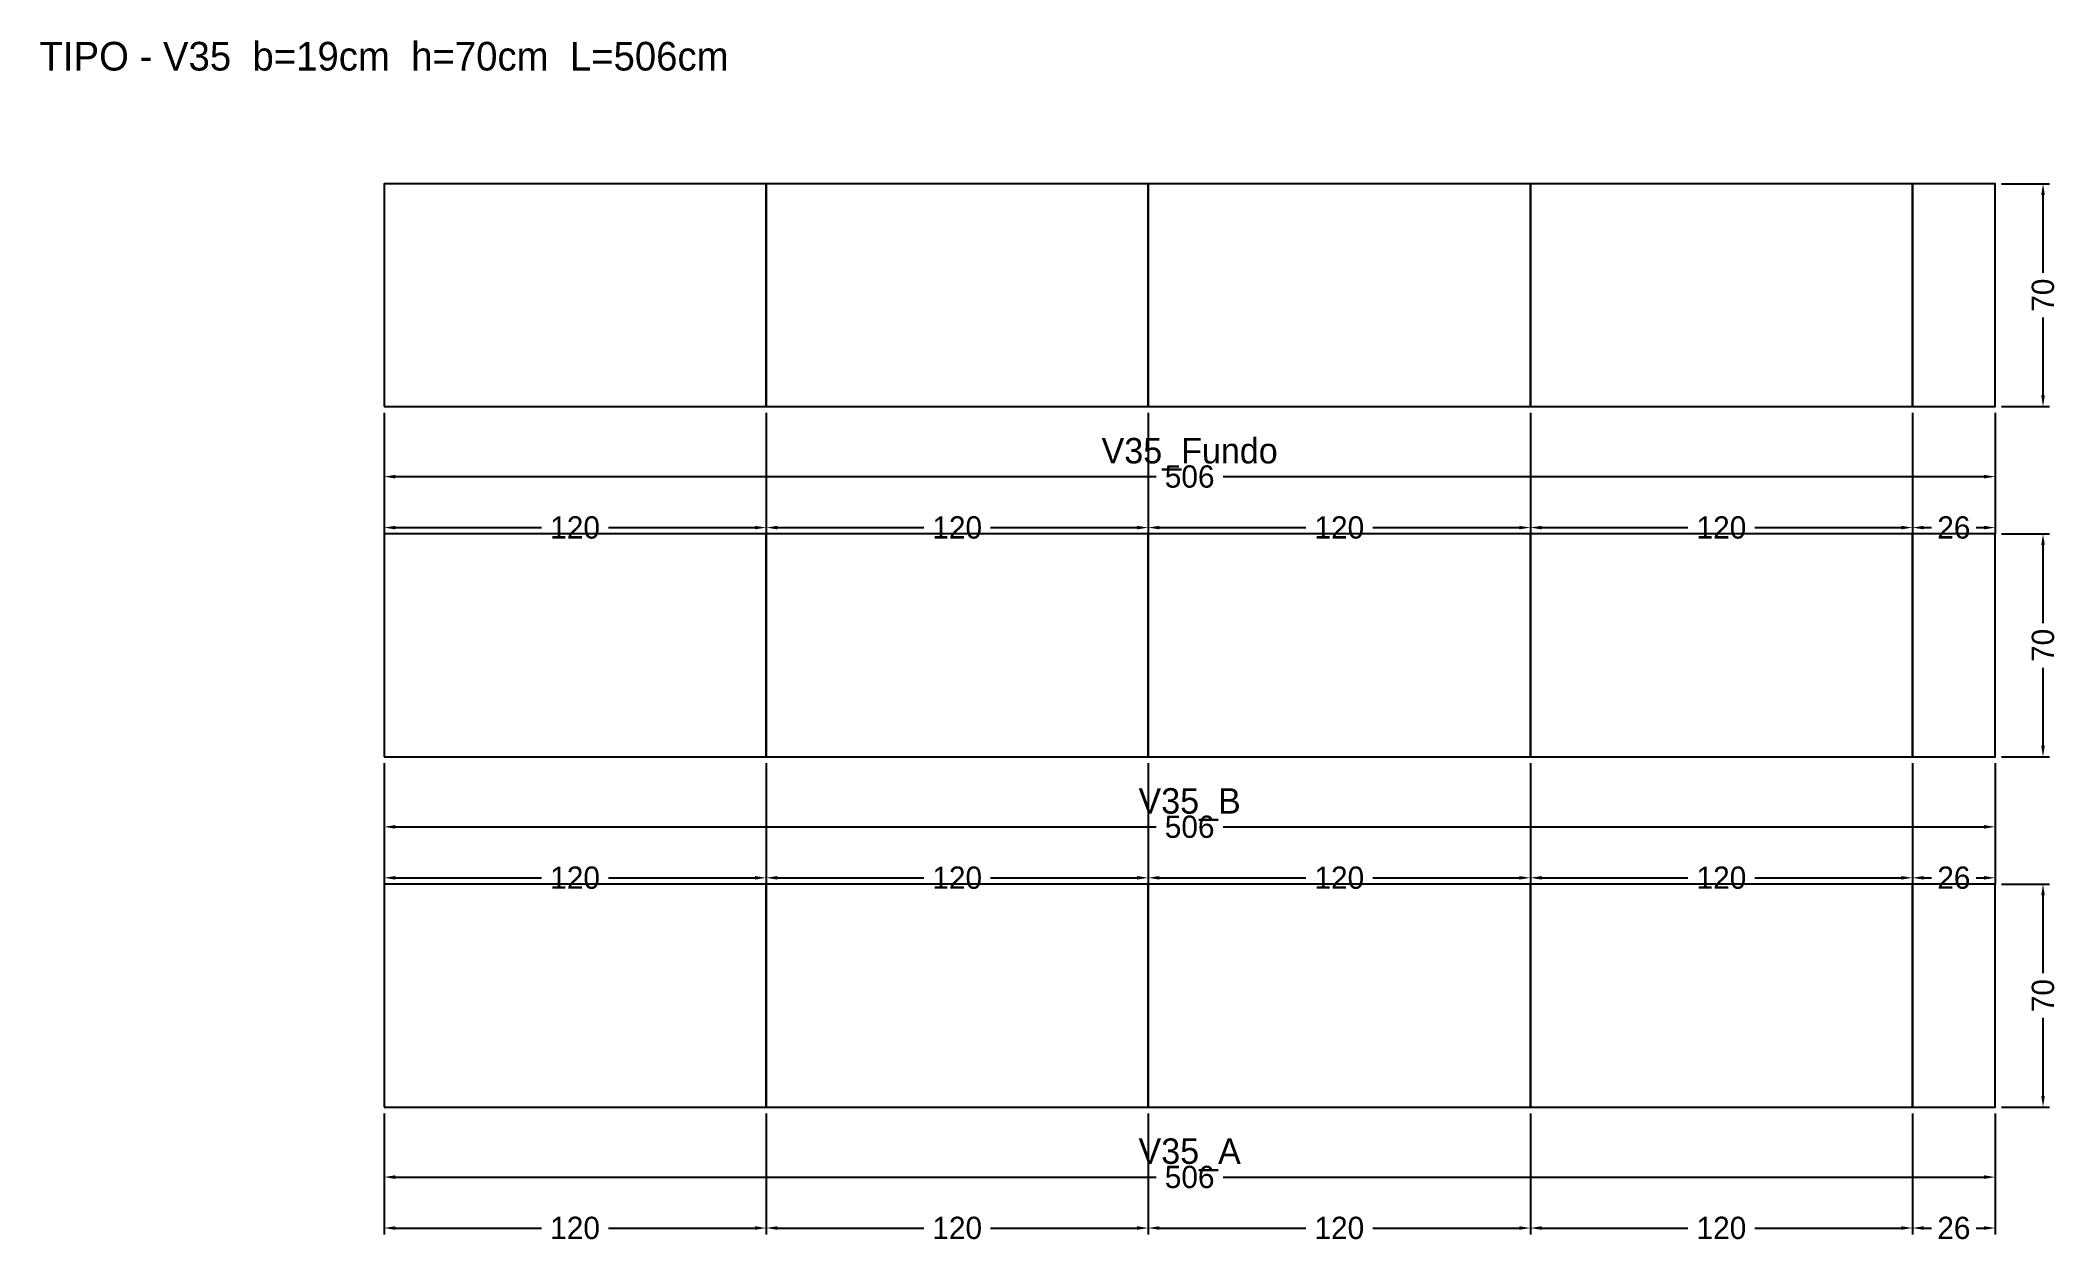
# Model space of a CAD drawing. Header units: metres. Extents: x -108 to 526, y -43 to 335.
import ezdxf

# ---------------------------------------------------------------- set-up
doc = ezdxf.new("R2010")
doc.units = ezdxf.units.M
for name, color, linetype in [('COTA', 3, 'Continuous'), ('NOMENCLATURA', 2, 'Continuous'), ('Paineis', 7, 'Continuous'), ('Texto Secao', 2, 'Continuous')]:
    doc.layers.add(name, color=color, linetype=linetype)
doc.dimstyles.new('COTA_VIG', dxfattribs={"dimtxt": 7, "dimasz": 3.5, "dimexe": 2, "dimexo": 2, "dimgap": 1.5, "dimtad": 1, "dimdec": 1, "dimcen": 2.5, "dimclrd": 3, "dimclre": 3, "dimclrt": 3, "dimazin": 3, "dimtfac": 1, "dimtmove": 0, "dimatfit": 3})

# ---------------------------------------------------------------- blocks, each defined once
blk = doc.blocks.new('_CLOSEDFILLED')
at = {"color": 0, "linetype": 'BYBLOCK'}
blk.add_solid([(-1, 0.16), (0, 0), (-1, -0.16)], dxfattribs=at)
blk = doc.blocks.new('*D1')
at = {"color": 3}
for p, q in [((0, -2), (0, -24)), ((506, -2), (506, -24)), ((3.5, -22), (242.5, -22)), ((263.5, -22), (502.5, -22))]:
    blk.add_line(p, q, dxfattribs=at)
at = {"layer": 'Defpoints'}
for p in [(0, 0), (506, 0), (0, -22)]:
    blk.add_point(p, dxfattribs=at)
at = {"layer": 'COTA', "color": 3, "xscale": 3.5, "yscale": 3.5, "rotation": 180}
blk.add_blockref('_CLOSEDFILLED', (0, -22), dxfattribs=at)
at = {"layer": 'COTA', "color": 3, "xscale": 3.5, "yscale": 3.5}
blk.add_blockref('_CLOSEDFILLED', (506, -22), dxfattribs=at)
at = {"layer": 'COTA', "color": 3, "insert": (253, -22), "char_height": 7, "attachment_point": 5}
blk.add_mtext('506', dxfattribs=at)
blk = doc.blocks.new('*D2')
at = {"color": 3}
for p, q in [((0, -2), (0, -40)), ((120, -2), (120, -40)), ((3.5, -38), (49.5, -38)), ((70.5, -38), (116.5, -38))]:
    blk.add_line(p, q, dxfattribs=at)
at = {"layer": 'Defpoints'}
for p in [(0, 0), (120, 0), (0, -38)]:
    blk.add_point(p, dxfattribs=at)
at = {"layer": 'COTA', "color": 3, "xscale": 3.5, "yscale": 3.5, "rotation": 180}
blk.add_blockref('_CLOSEDFILLED', (0, -38), dxfattribs=at)
at = {"layer": 'COTA', "color": 3, "xscale": 3.5, "yscale": 3.5}
blk.add_blockref('_CLOSEDFILLED', (120, -38), dxfattribs=at)
at = {"layer": 'COTA', "color": 3, "insert": (60, -38), "char_height": 7, "attachment_point": 5}
blk.add_mtext('120', dxfattribs=at)
blk = doc.blocks.new('*D3')
at = {"color": 3}
for p, q in [((120, -2), (120, -40)), ((240, -2), (240, -40)), ((123.5, -38), (169.5, -38)), ((190.5, -38), (236.5, -38))]:
    blk.add_line(p, q, dxfattribs=at)
at = {"layer": 'Defpoints'}
for p in [(120, 0), (240, 0), (120, -38)]:
    blk.add_point(p, dxfattribs=at)
at = {"layer": 'COTA', "color": 3, "xscale": 3.5, "yscale": 3.5, "rotation": 180}
blk.add_blockref('_CLOSEDFILLED', (120, -38), dxfattribs=at)
at = {"layer": 'COTA', "color": 3, "xscale": 3.5, "yscale": 3.5}
blk.add_blockref('_CLOSEDFILLED', (240, -38), dxfattribs=at)
at = {"layer": 'COTA', "color": 3, "insert": (180, -38), "char_height": 7, "attachment_point": 5}
blk.add_mtext('120', dxfattribs=at)
blk = doc.blocks.new('*D4')
at = {"color": 3}
for p, q in [((240, -2), (240, -40)), ((360, -2), (360, -40)), ((243.5, -38), (289.5, -38)), ((310.5, -38), (356.5, -38))]:
    blk.add_line(p, q, dxfattribs=at)
at = {"layer": 'Defpoints'}
for p in [(240, 0), (360, 0), (240, -38)]:
    blk.add_point(p, dxfattribs=at)
at = {"layer": 'COTA', "color": 3, "xscale": 3.5, "yscale": 3.5, "rotation": 180}
blk.add_blockref('_CLOSEDFILLED', (240, -38), dxfattribs=at)
at = {"layer": 'COTA', "color": 3, "xscale": 3.5, "yscale": 3.5}
blk.add_blockref('_CLOSEDFILLED', (360, -38), dxfattribs=at)
at = {"layer": 'COTA', "color": 3, "insert": (300, -38), "char_height": 7, "attachment_point": 5}
blk.add_mtext('120', dxfattribs=at)
blk = doc.blocks.new('*D5')
at = {"color": 3}
for p, q in [((360, -2), (360, -40)), ((480, -2), (480, -40)), ((363.5, -38), (409.5, -38)), ((430.5, -38), (476.5, -38))]:
    blk.add_line(p, q, dxfattribs=at)
at = {"layer": 'Defpoints'}
for p in [(360, 0), (480, 0), (360, -38)]:
    blk.add_point(p, dxfattribs=at)
at = {"layer": 'COTA', "color": 3, "xscale": 3.5, "yscale": 3.5, "rotation": 180}
blk.add_blockref('_CLOSEDFILLED', (360, -38), dxfattribs=at)
at = {"layer": 'COTA', "color": 3, "xscale": 3.5, "yscale": 3.5}
blk.add_blockref('_CLOSEDFILLED', (480, -38), dxfattribs=at)
at = {"layer": 'COTA', "color": 3, "insert": (420, -38), "char_height": 7, "attachment_point": 5}
blk.add_mtext('120', dxfattribs=at)
blk = doc.blocks.new('*D6')
at = {"color": 3}
for p, q in [((480, -2), (480, -40)), ((506, -2), (506, -40)), ((483.5, -38), (486, -38)), ((500, -38), (502.5, -38))]:
    blk.add_line(p, q, dxfattribs=at)
at = {"layer": 'Defpoints'}
for p in [(480, 0), (506, 0), (480, -38)]:
    blk.add_point(p, dxfattribs=at)
at = {"layer": 'COTA', "color": 3, "xscale": 3.5, "yscale": 3.5, "rotation": 180}
blk.add_blockref('_CLOSEDFILLED', (480, -38), dxfattribs=at)
at = {"layer": 'COTA', "color": 3, "xscale": 3.5, "yscale": 3.5}
blk.add_blockref('_CLOSEDFILLED', (506, -38), dxfattribs=at)
at = {"layer": 'COTA', "color": 3, "insert": (493, -38), "char_height": 7, "attachment_point": 5}
blk.add_mtext('26', dxfattribs=at)
blk = doc.blocks.new('*D7')
at = {"color": 3}
for p, q in [((508, 70), (523, 70)), ((521, 42), (521, 66.5)), ((521, 3.5), (521, 28)), ((508, 0), (523, 0))]:
    blk.add_line(p, q, dxfattribs=at)
at = {"layer": 'Defpoints'}
for p in [(506, 70), (506, 0), (521, 0)]:
    blk.add_point(p, dxfattribs=at)
at = {"layer": 'COTA', "color": 3, "xscale": 3.5, "yscale": 3.5}
for p, rotation in [((521, 70), 90), ((521, 0), 270)]:
    blk.add_blockref('_CLOSEDFILLED', p, dxfattribs=dict(at, rotation=rotation))
at = {"layer": 'COTA', "color": 3, "insert": (521, 35), "char_height": 7, "attachment_point": 5, "rotation": 90}
blk.add_mtext('70', dxfattribs=at)
blk = doc.blocks.new('*D8')
at = {"color": 3}
for p, q in [((0, 108), (0, 86)), ((506, 108), (506, 86)), ((3.5, 88), (242.5, 88)), ((263.5, 88), (502.5, 88))]:
    blk.add_line(p, q, dxfattribs=at)
at = {"layer": 'Defpoints'}
for p in [(0, 110), (506, 110), (0, 88)]:
    blk.add_point(p, dxfattribs=at)
at = {"layer": 'COTA', "color": 3, "xscale": 3.5, "yscale": 3.5, "rotation": 180}
blk.add_blockref('_CLOSEDFILLED', (0, 88), dxfattribs=at)
at = {"layer": 'COTA', "color": 3, "xscale": 3.5, "yscale": 3.5}
blk.add_blockref('_CLOSEDFILLED', (506, 88), dxfattribs=at)
at = {"layer": 'COTA', "color": 3, "insert": (253, 88), "char_height": 7, "attachment_point": 5}
blk.add_mtext('506', dxfattribs=at)
blk = doc.blocks.new('*D9')
at = {"color": 3}
for p, q in [((0, 108), (0, 70)), ((120, 108), (120, 70)), ((3.5, 72), (49.5, 72)), ((70.5, 72), (116.5, 72))]:
    blk.add_line(p, q, dxfattribs=at)
at = {"layer": 'Defpoints'}
for p in [(0, 110), (120, 110), (0, 72)]:
    blk.add_point(p, dxfattribs=at)
at = {"layer": 'COTA', "color": 3, "xscale": 3.5, "yscale": 3.5, "rotation": 180}
blk.add_blockref('_CLOSEDFILLED', (0, 72), dxfattribs=at)
at = {"layer": 'COTA', "color": 3, "xscale": 3.5, "yscale": 3.5}
blk.add_blockref('_CLOSEDFILLED', (120, 72), dxfattribs=at)
at = {"layer": 'COTA', "color": 3, "insert": (60, 72), "char_height": 7, "attachment_point": 5}
blk.add_mtext('120', dxfattribs=at)
blk = doc.blocks.new('*D10')
at = {"color": 3}
for p, q in [((120, 108), (120, 70)), ((240, 108), (240, 70)), ((123.5, 72), (169.5, 72)), ((190.5, 72), (236.5, 72))]:
    blk.add_line(p, q, dxfattribs=at)
at = {"layer": 'Defpoints'}
for p in [(120, 110), (240, 110), (120, 72)]:
    blk.add_point(p, dxfattribs=at)
at = {"layer": 'COTA', "color": 3, "xscale": 3.5, "yscale": 3.5, "rotation": 180}
blk.add_blockref('_CLOSEDFILLED', (120, 72), dxfattribs=at)
at = {"layer": 'COTA', "color": 3, "xscale": 3.5, "yscale": 3.5}
blk.add_blockref('_CLOSEDFILLED', (240, 72), dxfattribs=at)
at = {"layer": 'COTA', "color": 3, "insert": (180, 72), "char_height": 7, "attachment_point": 5}
blk.add_mtext('120', dxfattribs=at)
blk = doc.blocks.new('*D11')
at = {"color": 3}
for p, q in [((240, 108), (240, 70)), ((360, 108), (360, 70)), ((243.5, 72), (289.5, 72)), ((310.5, 72), (356.5, 72))]:
    blk.add_line(p, q, dxfattribs=at)
at = {"layer": 'Defpoints'}
for p in [(240, 110), (360, 110), (240, 72)]:
    blk.add_point(p, dxfattribs=at)
at = {"layer": 'COTA', "color": 3, "xscale": 3.5, "yscale": 3.5, "rotation": 180}
blk.add_blockref('_CLOSEDFILLED', (240, 72), dxfattribs=at)
at = {"layer": 'COTA', "color": 3, "xscale": 3.5, "yscale": 3.5}
blk.add_blockref('_CLOSEDFILLED', (360, 72), dxfattribs=at)
at = {"layer": 'COTA', "color": 3, "insert": (300, 72), "char_height": 7, "attachment_point": 5}
blk.add_mtext('120', dxfattribs=at)
blk = doc.blocks.new('*D12')
at = {"color": 3}
for p, q in [((360, 108), (360, 70)), ((480, 108), (480, 70)), ((363.5, 72), (409.5, 72)), ((430.5, 72), (476.5, 72))]:
    blk.add_line(p, q, dxfattribs=at)
at = {"layer": 'Defpoints'}
for p in [(360, 110), (480, 110), (360, 72)]:
    blk.add_point(p, dxfattribs=at)
at = {"layer": 'COTA', "color": 3, "xscale": 3.5, "yscale": 3.5, "rotation": 180}
blk.add_blockref('_CLOSEDFILLED', (360, 72), dxfattribs=at)
at = {"layer": 'COTA', "color": 3, "xscale": 3.5, "yscale": 3.5}
blk.add_blockref('_CLOSEDFILLED', (480, 72), dxfattribs=at)
at = {"layer": 'COTA', "color": 3, "insert": (420, 72), "char_height": 7, "attachment_point": 5}
blk.add_mtext('120', dxfattribs=at)
blk = doc.blocks.new('*D13')
at = {"color": 3}
for p, q in [((480, 108), (480, 70)), ((506, 108), (506, 70)), ((483.5, 72), (486, 72)), ((500, 72), (502.5, 72))]:
    blk.add_line(p, q, dxfattribs=at)
at = {"layer": 'Defpoints'}
for p in [(480, 110), (506, 110), (480, 72)]:
    blk.add_point(p, dxfattribs=at)
at = {"layer": 'COTA', "color": 3, "xscale": 3.5, "yscale": 3.5, "rotation": 180}
blk.add_blockref('_CLOSEDFILLED', (480, 72), dxfattribs=at)
at = {"layer": 'COTA', "color": 3, "xscale": 3.5, "yscale": 3.5}
blk.add_blockref('_CLOSEDFILLED', (506, 72), dxfattribs=at)
at = {"layer": 'COTA', "color": 3, "insert": (493, 72), "char_height": 7, "attachment_point": 5}
blk.add_mtext('26', dxfattribs=at)
blk = doc.blocks.new('*D14')
at = {"color": 3}
for p, q in [((508, 180), (523, 180)), ((521, 152), (521, 176.5)), ((521, 113.5), (521, 138)), ((508, 110), (523, 110))]:
    blk.add_line(p, q, dxfattribs=at)
at = {"layer": 'Defpoints'}
for p in [(506, 180), (506, 110), (521, 110)]:
    blk.add_point(p, dxfattribs=at)
at = {"layer": 'COTA', "color": 3, "xscale": 3.5, "yscale": 3.5}
for p, rotation in [((521, 180), 90), ((521, 110), 270)]:
    blk.add_blockref('_CLOSEDFILLED', p, dxfattribs=dict(at, rotation=rotation))
at = {"layer": 'COTA', "color": 3, "insert": (521, 145), "char_height": 7, "attachment_point": 5, "rotation": 90}
blk.add_mtext('70', dxfattribs=at)
blk = doc.blocks.new('*D15')
at = {"color": 3}
for p, q in [((0, 218), (0, 196)), ((506, 218), (506, 196)), ((3.5, 198), (242.5, 198)), ((263.5, 198), (502.5, 198))]:
    blk.add_line(p, q, dxfattribs=at)
at = {"layer": 'Defpoints'}
for p in [(0, 220), (506, 220), (0, 198)]:
    blk.add_point(p, dxfattribs=at)
at = {"layer": 'COTA', "color": 3, "xscale": 3.5, "yscale": 3.5, "rotation": 180}
blk.add_blockref('_CLOSEDFILLED', (0, 198), dxfattribs=at)
at = {"layer": 'COTA', "color": 3, "xscale": 3.5, "yscale": 3.5}
blk.add_blockref('_CLOSEDFILLED', (506, 198), dxfattribs=at)
at = {"layer": 'COTA', "color": 3, "insert": (253, 198), "char_height": 7, "attachment_point": 5}
blk.add_mtext('506', dxfattribs=at)
blk = doc.blocks.new('*D16')
at = {"color": 3}
for p, q in [((0, 218), (0, 180)), ((120, 218), (120, 180)), ((3.5, 182), (49.5, 182)), ((70.5, 182), (116.5, 182))]:
    blk.add_line(p, q, dxfattribs=at)
at = {"layer": 'Defpoints'}
for p in [(0, 220), (120, 220), (0, 182)]:
    blk.add_point(p, dxfattribs=at)
at = {"layer": 'COTA', "color": 3, "xscale": 3.5, "yscale": 3.5, "rotation": 180}
blk.add_blockref('_CLOSEDFILLED', (0, 182), dxfattribs=at)
at = {"layer": 'COTA', "color": 3, "xscale": 3.5, "yscale": 3.5}
blk.add_blockref('_CLOSEDFILLED', (120, 182), dxfattribs=at)
at = {"layer": 'COTA', "color": 3, "insert": (60, 182), "char_height": 7, "attachment_point": 5}
blk.add_mtext('120', dxfattribs=at)
blk = doc.blocks.new('*D17')
at = {"color": 3}
for p, q in [((120, 218), (120, 180)), ((240, 218), (240, 180)), ((123.5, 182), (169.5, 182)), ((190.5, 182), (236.5, 182))]:
    blk.add_line(p, q, dxfattribs=at)
at = {"layer": 'Defpoints'}
for p in [(120, 220), (240, 220), (120, 182)]:
    blk.add_point(p, dxfattribs=at)
at = {"layer": 'COTA', "color": 3, "xscale": 3.5, "yscale": 3.5, "rotation": 180}
blk.add_blockref('_CLOSEDFILLED', (120, 182), dxfattribs=at)
at = {"layer": 'COTA', "color": 3, "xscale": 3.5, "yscale": 3.5}
blk.add_blockref('_CLOSEDFILLED', (240, 182), dxfattribs=at)
at = {"layer": 'COTA', "color": 3, "insert": (180, 182), "char_height": 7, "attachment_point": 5}
blk.add_mtext('120', dxfattribs=at)
blk = doc.blocks.new('*D18')
at = {"color": 3}
for p, q in [((240, 218), (240, 180)), ((360, 218), (360, 180)), ((243.5, 182), (289.5, 182)), ((310.5, 182), (356.5, 182))]:
    blk.add_line(p, q, dxfattribs=at)
at = {"layer": 'Defpoints'}
for p in [(240, 220), (360, 220), (240, 182)]:
    blk.add_point(p, dxfattribs=at)
at = {"layer": 'COTA', "color": 3, "xscale": 3.5, "yscale": 3.5, "rotation": 180}
blk.add_blockref('_CLOSEDFILLED', (240, 182), dxfattribs=at)
at = {"layer": 'COTA', "color": 3, "xscale": 3.5, "yscale": 3.5}
blk.add_blockref('_CLOSEDFILLED', (360, 182), dxfattribs=at)
at = {"layer": 'COTA', "color": 3, "insert": (300, 182), "char_height": 7, "attachment_point": 5}
blk.add_mtext('120', dxfattribs=at)
blk = doc.blocks.new('*D19')
at = {"color": 3}
for p, q in [((360, 218), (360, 180)), ((480, 218), (480, 180)), ((363.5, 182), (409.5, 182)), ((430.5, 182), (476.5, 182))]:
    blk.add_line(p, q, dxfattribs=at)
at = {"layer": 'Defpoints'}
for p in [(360, 220), (480, 220), (360, 182)]:
    blk.add_point(p, dxfattribs=at)
at = {"layer": 'COTA', "color": 3, "xscale": 3.5, "yscale": 3.5, "rotation": 180}
blk.add_blockref('_CLOSEDFILLED', (360, 182), dxfattribs=at)
at = {"layer": 'COTA', "color": 3, "xscale": 3.5, "yscale": 3.5}
blk.add_blockref('_CLOSEDFILLED', (480, 182), dxfattribs=at)
at = {"layer": 'COTA', "color": 3, "insert": (420, 182), "char_height": 7, "attachment_point": 5}
blk.add_mtext('120', dxfattribs=at)
blk = doc.blocks.new('*D20')
at = {"color": 3}
for p, q in [((480, 218), (480, 180)), ((506, 218), (506, 180)), ((483.5, 182), (486, 182)), ((500, 182), (502.5, 182))]:
    blk.add_line(p, q, dxfattribs=at)
at = {"layer": 'Defpoints'}
for p in [(480, 220), (506, 220), (480, 182)]:
    blk.add_point(p, dxfattribs=at)
at = {"layer": 'COTA', "color": 3, "xscale": 3.5, "yscale": 3.5, "rotation": 180}
blk.add_blockref('_CLOSEDFILLED', (480, 182), dxfattribs=at)
at = {"layer": 'COTA', "color": 3, "xscale": 3.5, "yscale": 3.5}
blk.add_blockref('_CLOSEDFILLED', (506, 182), dxfattribs=at)
at = {"layer": 'COTA', "color": 3, "insert": (493, 182), "char_height": 7, "attachment_point": 5}
blk.add_mtext('26', dxfattribs=at)
blk = doc.blocks.new('*D21')
at = {"color": 3}
for p, q in [((508, 290), (523, 290)), ((521, 262), (521, 286.5)), ((521, 223.5), (521, 248)), ((508, 220), (523, 220))]:
    blk.add_line(p, q, dxfattribs=at)
at = {"layer": 'Defpoints'}
for p in [(506, 290), (506, 220), (521, 220)]:
    blk.add_point(p, dxfattribs=at)
at = {"layer": 'COTA', "color": 3, "xscale": 3.5, "yscale": 3.5}
for p, rotation in [((521, 290), 90), ((521, 220), 270)]:
    blk.add_blockref('_CLOSEDFILLED', p, dxfattribs=dict(at, rotation=rotation))
at = {"layer": 'COTA', "color": 3, "insert": (521, 255), "char_height": 7, "attachment_point": 5, "rotation": 90}
blk.add_mtext('70', dxfattribs=at)

msp = doc.modelspace()

# ---------------------------------------------------------------- linework, layer by layer
at = {"layer": 'Paineis'}
for points in [[(0, 220), (120, 220), (120, 290), (0, 290)], [(120, 220), (240, 220), (240, 290), (120, 290)], [(240, 220), (360, 220), (360, 290), (240, 290)], [(360, 220), (480, 220), (480, 290), (360, 290)], [(480, 220), (506, 220), (506, 290), (480, 290)], [(0, 110), (120, 110), (120, 180), (0, 180)], [(120, 110), (240, 110), (240, 180), (120, 180)], [(240, 110), (360, 110), (360, 180), (240, 180)], [(360, 110), (480, 110), (480, 180), (360, 180)], [(480, 110), (506, 110), (506, 180), (480, 180)], [(0, 0), (120, 0), (120, 70), (0, 70)], [(120, 0), (240, 0), (240, 70), (120, 70)], [(240, 0), (360, 0), (360, 70), (240, 70)], [(360, 0), (480, 0), (480, 70), (360, 70)], [(480, 0), (506, 0), (506, 70), (480, 70)]]:
    msp.add_lwpolyline(points, close=True, dxfattribs=at)

# ---------------------------------------------------------------- texts
at = {"layer": 'NOMENCLATURA', "insert": (0, 330), "char_height": 9, "width": 526, "attachment_point": 5}
msp.add_mtext('TIPO - V35  b=19cm  h=70cm  L=506cm', dxfattribs=at)
at = {"layer": 'Texto Secao', "char_height": 8, "width": 526, "attachment_point": 5}
for s, insert in [('V35_Fundo', (253, 205)), ('V35_B', (253, 95)), ('V35_A', (253, -15))]:
    msp.add_mtext(s, dxfattribs=dict(at, insert=insert))

# ---------------------------------------------------------------- dimensions: what is measured, and where the dimension line sits
at = {"layer": 'COTA'}
for base, p1, p2, picture, middle in [((521, 220), (506, 220), (506, 290), '*D21', (521, 255)), ((521, 110), (506, 110), (506, 180), '*D14', (521, 145)), ((521, 0), (506, 0), (506, 70), '*D7', (521, 35))]:
    dim = msp.add_linear_dim(base=base, p1=p1, p2=p2, angle=90, dimstyle='COTA_VIG', dxfattribs=at)
    dim.commit()
    dim.dimension.update_dxf_attribs({"geometry": picture, "text_midpoint": middle})
for base, p1, p2, picture, middle in [((0, 198), (0, 220), (506, 220), '*D15', (253, 198)), ((0, 182), (0, 220), (120, 220), '*D16', (60, 182)), ((120, 182), (120, 220), (240, 220), '*D17', (180, 182)), ((240, 182), (240, 220), (360, 220), '*D18', (300, 182)), ((360, 182), (360, 220), (480, 220), '*D19', (420, 182)), ((480, 182), (480, 220), (506, 220), '*D20', (493, 182)), ((0, 88), (0, 110), (506, 110), '*D8', (253, 88)), ((0, 72), (0, 110), (120, 110), '*D9', (60, 72)), ((120, 72), (120, 110), (240, 110), '*D10', (180, 72)), ((240, 72), (240, 110), (360, 110), '*D11', (300, 72)), ((360, 72), (360, 110), (480, 110), '*D12', (420, 72)), ((480, 72), (480, 110), (506, 110), '*D13', (493, 72)), ((0, -22), (0, 0), (506, 0), '*D1', (253, -22)), ((0, -38), (0, 0), (120, 0), '*D2', (60, -38)), ((120, -38), (120, 0), (240, 0), '*D3', (180, -38)), ((240, -38), (240, 0), (360, 0), '*D4', (300, -38)), ((360, -38), (360, 0), (480, 0), '*D5', (420, -38)), ((480, -38), (480, 0), (506, 0), '*D6', (493, -38))]:
    dim = msp.add_linear_dim(base=base, p1=p1, p2=p2, dimstyle='COTA_VIG', dxfattribs=at)
    dim.commit()
    dim.dimension.update_dxf_attribs({"geometry": picture, "text_midpoint": middle})

doc.saveas('drawing.dxf')
